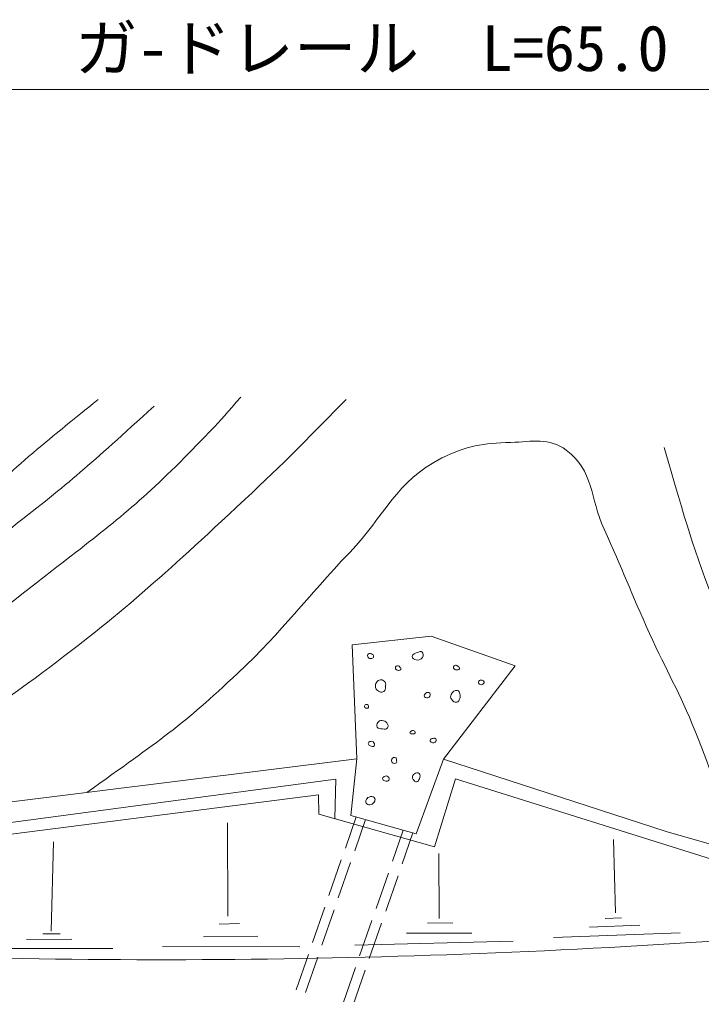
# Model space of a CAD drawing. Units: millimetres, scale not verified. Extents: x 40000 to 680000, y 20000 to 380000.
# Drawn here: x 397363 to 424612, y 280178 to 319139 of the extents above; entities that cross this region are included whole.
import ezdxf
from ezdxf.enums import TextEntityAlignment as Align

# ---------------------------------------------------------------- set-up
doc = ezdxf.new("R2010")
doc.units = ezdxf.units.MM
doc.header["$LTSCALE"] = 1000
doc.linetypes.add('CHAIN', pattern=[18.5, 12, -1.5, 3.5, -1.5])
for name, color, linetype, lineweight in [('M-BGD', 7, 'Continuous', 13), ('M-BMK', 2, 'CHAIN', 13), ('M-STR-HTXT', 7, 'Continuous', 13)]:
    doc.layers.add(name, color=color, linetype=linetype, lineweight=lineweight)
doc.styles.add('ＭＳ ゴシック', font='')
doc.styles.get('ＭＳ ゴシック').set_extended_font_data('MS Gothic')

msp = doc.modelspace()

# ---------------------------------------------------------------- linework, layer by layer
at = {"layer": 'M-BGD'}
for p, q in [((413805, 294504), (410650, 294149)), ((417171, 293308), (413805, 294504)), ((410650, 294149), (410842, 289589)), ((414309, 289577), (417171, 293308)), ((410842, 289589), (388336, 286794)), ((410842, 289589), (410595, 287336)), ((413207, 286599), (414309, 289577)), ((423201, 286689), (414309, 289577)), ((368663, 283268), (410003, 288784)), ((410003, 288784), (409956, 287211)), ((413947, 286075), (414778, 288800)), ((414778, 288800), (434184, 282693)), ((409305, 288151), (390505, 285762)), ((409305, 288151), (409322, 287391)), ((409322, 287391), (413947, 286075)), ((410383, 286028), (410816, 287274)), ((410595, 287336), (413207, 286599)), ((410756, 285924), (411189, 287168)), ((405693, 283315), (405680, 287036)), ((412265, 285503), (412696, 286743)), ((412652, 285395), (413083, 286634)), ((421171, 283438), (421092, 286370)), ((434500, 283422), (423201, 286689)), ((398628, 282705), (398715, 286273)), ((414136, 283221), (414113, 285808)), ((409725, 284139), (410218, 285556)), ((410099, 284035), (410592, 285452)), ((411607, 283614), (412100, 285031)), ((411995, 283506), (412488, 284923)), ((409068, 282251), (409561, 283667)), ((409442, 282146), (409935, 283563)), ((405338, 282986), (406153, 283013)), ((410950, 281725), (411443, 283142)), ((411337, 281617), (411830, 283034)), ((413663, 283024), (414676, 283037)), ((420132, 282873), (422143, 282952)), ((420763, 283215), (421420, 283241)), ((398987, 282607), (398293, 282599)), ((404720, 282487), (406889, 282513)), ((412822, 282630), (415438, 282630)), ((418699, 282452), (423761, 282649)), ((399459, 282390), (397644, 282376)), ((403077, 282092), (408559, 282079)), ((410758, 282156), (417082, 282314)), ((396014, 282022), (401089, 282022)), ((408411, 280362), (408904, 281778)), ((408784, 280257), (409277, 281674)), ((410292, 279837), (410786, 281253)), ((410680, 279728), (411173, 281145))]:
    msp.add_line(p, q, dxfattribs=at)
msp.add_arc((403054, 606996), 325428, 267.98822, 275.33066, dxfattribs=at)
for points, knots in [([(361710, 284929), (363112, 285102), (363522, 285166), (364670, 285398), (366172, 285701), (366984, 285999), (368456, 286423), (370423, 286991), (371537, 287276), (373466, 287962), (375086, 288538), (375983, 288893), (377568, 289559), (379870, 290527), (381166, 291066), (383386, 292212), (386580, 293861), (388345, 294847), (391365, 296797), (393103, 297919), (394019, 298638), (395655, 299903), (396712, 300721), (397231, 301268), (398258, 302122), (399130, 302846), (399412, 303075), (400506, 303956)], [0, 0, 0, 0, 1, 1, 1, 2, 2, 2, 3, 3, 3, 4, 4, 4, 5, 5, 5, 6, 6, 6, 7, 7, 7, 8, 8, 8, 9, 9, 9, 9]), ([(378284, 285383), (381137, 286639), (381883, 286966), (384165, 288036), (386366, 289067), (387687, 289488), (389762, 290754), (393408, 292978), (395292, 294481), (398659, 297107), (400805, 298780), (402043, 299697), (403955, 301633), (404862, 302551), (405189, 302877), (406205, 304054)], [0, 0, 0, 0, 1, 1, 1, 2, 2, 2, 3, 3, 3, 4, 4, 4, 5, 5, 5, 5]), ([(388336, 286794), (390068, 287791), (390520, 288063), (391905, 288903), (394196, 290292), (395523, 291014), (397683, 292600), (400983, 295024), (402712, 296553), (405707, 299345), (407590, 301100), (408227, 301709), (410411, 303960)], [0, 0, 0, 0, 1, 1, 1, 2, 2, 2, 3, 3, 3, 4, 4, 4, 4]), ([(366204, 284371), (368739, 285063), (369424, 285264), (371466, 285907), (374255, 286783), (375820, 287287), (378527, 288391), (381287, 289518), (382767, 290306), (385429, 291646), (387680, 292778), (388979, 293353), (391122, 294678), (393539, 296172), (394828, 297121), (397077, 298859), (399378, 300636), (400130, 301321), (402742, 303686)], [0, 0, 0, 0, 1, 1, 1, 2, 2, 2, 3, 3, 3, 4, 4, 4, 5, 5, 5, 6, 6, 6, 6]), ([(400051, 288249), (402958, 290321), (403893, 290952), (406075, 293009), (407949, 294776), (408777, 295985), (410557, 297846), (411980, 299334), (412403, 300687), (414240, 301618), (415223, 302115), (415890, 302200), (416991, 302239), (417866, 302269), (418506, 302448), (419210, 301928), (420307, 301117), (420153, 300019), (420718, 298778), (421455, 297160), (421804, 296226), (422538, 294606), (423232, 293074), (423728, 292262), (424357, 290702), (425093, 288874), (425272, 288183), (425915, 285904)], [0, 0, 0, 0, 1, 1, 1, 2, 2, 2, 3, 3, 3, 4, 4, 4, 5, 5, 5, 6, 6, 6, 7, 7, 7, 8, 8, 8, 9, 9, 9, 9]), ([(423115, 302042), (424010, 298957), (424261, 298051), (425225, 295574), (426097, 293333), (426538, 292040), (427725, 289948), (428589, 288424), (429302, 287711), (430421, 286364), (431207, 285419), (431483, 285101), (432499, 284001)], [0, 0, 0, 0, 1, 1, 1, 2, 2, 2, 3, 3, 3, 4, 4, 4, 4]), ([(411506, 293657), (411491, 293618), (411454, 293606), (411412, 293603), (411362, 293599), (411318, 293606), (411292, 293649), (411262, 293696), (411261, 293755), (411303, 293790), (411353, 293830), (411417, 293811), (411467, 293770), (411503, 293741), (411522, 293701), (411506, 293657)], [0, 0, 0, 0, 1, 1, 1, 2, 2, 2, 3, 3, 3, 4, 4, 4, 5, 5, 5, 5]), ([(413459, 293651), (413404, 293564), (413319, 293530), (413217, 293546), (413134, 293560), (413053, 293606), (413058, 293690), (413064, 293798), (413182, 293814), (413284, 293850), (413345, 293872), (413402, 293906), (413451, 293862), (413512, 293807), (413503, 293721), (413459, 293651)], [0, 0, 0, 0, 1, 1, 1, 2, 2, 2, 3, 3, 3, 4, 4, 4, 5, 5, 5, 5]), ([(412565, 293265), (412594, 293239), (412619, 293203), (412597, 293171), (412555, 293113), (412465, 293118), (412414, 293167), (412377, 293202), (412371, 293263), (412410, 293296), (412457, 293336), (412519, 293306), (412565, 293265)], [0, 0, 0, 0, 1, 1, 1, 2, 2, 2, 3, 3, 3, 4, 4, 4, 4]), ([(414944, 293197), (414921, 293137), (414846, 293137), (414784, 293155), (414739, 293168), (414703, 293197), (414702, 293244), (414702, 293293), (414737, 293327), (414784, 293338), (414823, 293347), (414847, 293324), (414877, 293299), (414914, 293269), (414961, 293242), (414944, 293197)], [0, 0, 0, 0, 1, 1, 1, 2, 2, 2, 3, 3, 3, 4, 4, 4, 5, 5, 5, 5]), ([(411926, 292283), (411829, 292226), (411731, 292274), (411645, 292347), (411599, 292387), (411592, 292432), (411587, 292493), (411582, 292554), (411587, 292596), (411622, 292645), (411667, 292709), (411714, 292747), (411792, 292750), (411871, 292754), (411929, 292724), (411973, 292657), (412010, 292600), (411992, 292550), (411984, 292482), (411976, 292401), (411996, 292324), (411926, 292283)], [0, 0, 0, 0, 1, 1, 1, 2, 2, 2, 3, 3, 3, 4, 4, 4, 5, 5, 5, 6, 6, 6, 7, 7, 7, 7]), ([(415922, 292677), (415935, 292650), (415927, 292624), (415907, 292602), (415870, 292563), (415825, 292547), (415774, 292565), (415730, 292581), (415697, 292617), (415704, 292664), (415712, 292714), (415758, 292739), (415808, 292742), (415859, 292745), (415901, 292724), (415922, 292677)], [0, 0, 0, 0, 1, 1, 1, 2, 2, 2, 3, 3, 3, 4, 4, 4, 5, 5, 5, 5]), ([(413604, 292220), (413653, 292253), (413718, 292263), (413755, 292217), (413794, 292169), (413775, 292099), (413726, 292061), (413672, 292019), (413588, 292014), (413550, 292072), (413516, 292123), (413553, 292185), (413604, 292220)], [0, 0, 0, 0, 1, 1, 1, 2, 2, 2, 3, 3, 3, 4, 4, 4, 4]), ([(414955, 292003), (414930, 291935), (414909, 291874), (414838, 291859), (414743, 291840), (414671, 291894), (414620, 291976), (414580, 292039), (414578, 292101), (414612, 292167), (414664, 292269), (414745, 292348), (414857, 292327), (414924, 292314), (414939, 292251), (414959, 292187), (414980, 292118), (414979, 292071), (414955, 292003)], [0, 0, 0, 0, 1, 1, 1, 2, 2, 2, 3, 3, 3, 4, 4, 4, 5, 5, 5, 6, 6, 6, 6]), ([(411311, 291676), (411308, 291652), (411304, 291629), (411281, 291621), (411227, 291602), (411162, 291623), (411146, 291678), (411135, 291717), (411167, 291751), (411205, 291765), (411237, 291776), (411265, 291764), (411290, 291740), (411309, 291722), (411313, 291703), (411311, 291676)], [0, 0, 0, 0, 1, 1, 1, 2, 2, 2, 3, 3, 3, 4, 4, 4, 5, 5, 5, 5]), ([(411869, 290792), (411779, 290797), (411697, 290790), (411651, 290867), (411614, 290929), (411636, 290992), (411680, 291049), (411723, 291107), (411776, 291128), (411848, 291127), (411934, 291125), (411993, 291097), (412043, 291028), (412088, 290967), (412115, 290898), (412072, 290836), (412026, 290769), (411950, 290787), (411869, 290792)], [0, 0, 0, 0, 1, 1, 1, 2, 2, 2, 3, 3, 3, 4, 4, 4, 5, 5, 5, 6, 6, 6, 6]), ([(413051, 290724), (413081, 290731), (413105, 290730), (413129, 290711), (413160, 290687), (413187, 290655), (413171, 290620), (413154, 290584), (413114, 290590), (413075, 290591), (413027, 290593), (412972, 290587), (412960, 290633), (412952, 290664), (412991, 290673), (413015, 290695), (413028, 290708), (413034, 290719), (413051, 290724)], [0, 0, 0, 0, 1, 1, 1, 2, 2, 2, 3, 3, 3, 4, 4, 4, 5, 5, 5, 6, 6, 6, 6]), ([(411489, 290272), (411538, 290233), (411573, 290170), (411536, 290119), (411498, 290066), (411429, 290086), (411370, 290114), (411327, 290134), (411295, 290163), (411297, 290210), (411299, 290249), (411329, 290269), (411365, 290283), (411410, 290300), (411451, 290303), (411489, 290272)], [0, 0, 0, 0, 1, 1, 1, 2, 2, 2, 3, 3, 3, 4, 4, 4, 5, 5, 5, 5]), ([(413998, 290391), (414027, 290348), (414011, 290295), (413972, 290260), (413935, 290228), (413893, 290235), (413847, 290252), (413805, 290269), (413761, 290291), (413767, 290336), (413774, 290391), (413834, 290400), (413890, 290410), (413932, 290418), (413974, 290426), (413998, 290391)], [0, 0, 0, 0, 1, 1, 1, 2, 2, 2, 3, 3, 3, 4, 4, 4, 5, 5, 5, 5]), ([(412259, 289451), (412220, 289487), (412211, 289539), (412238, 289584), (412273, 289640), (412341, 289667), (412399, 289636), (412433, 289617), (412420, 289578), (412425, 289540), (412430, 289501), (412453, 289467), (412425, 289441), (412378, 289396), (412307, 289408), (412259, 289451)], [0, 0, 0, 0, 1, 1, 1, 2, 2, 2, 3, 3, 3, 4, 4, 4, 5, 5, 5, 5]), ([(412097, 288879), (412137, 288843), (412146, 288790), (412118, 288744), (412091, 288700), (412044, 288696), (411993, 288703), (411938, 288710), (411889, 288727), (411874, 288781), (411862, 288827), (411887, 288866), (411928, 288890), (411986, 288923), (412049, 288924), (412097, 288879)], [0, 0, 0, 0, 1, 1, 1, 2, 2, 2, 3, 3, 3, 4, 4, 4, 5, 5, 5, 5]), ([(413227, 288672), (413175, 288665), (413150, 288707), (413115, 288747), (413087, 288780), (413066, 288804), (413066, 288848), (413066, 288915), (413086, 288964), (413141, 289002), (413203, 289043), (413276, 289064), (413331, 289015), (413394, 288958), (413367, 288878), (413339, 288799), (413317, 288737), (413293, 288680), (413227, 288672)], [0, 0, 0, 0, 1, 1, 1, 2, 2, 2, 3, 3, 3, 4, 4, 4, 5, 5, 5, 6, 6, 6, 6]), ([(411408, 287769), (411345, 287748), (411290, 287748), (411240, 287792), (411198, 287829), (411190, 287876), (411203, 287930), (411221, 288001), (411261, 288044), (411331, 288070), (411407, 288098), (411481, 288102), (411538, 288044), (411576, 288006), (411572, 287959), (411554, 287909), (411527, 287835), (411484, 287793), (411408, 287769)], [0, 0, 0, 0, 1, 1, 1, 2, 2, 2, 3, 3, 3, 4, 4, 4, 5, 5, 5, 6, 6, 6, 6])]:
    msp.add_open_spline(points, degree=3, knots=knots, dxfattribs=at)
at = {"layer": 'M-BMK'}
msp.add_arc((401581, 566430), 289534, 266.61852, 283.25681, dxfattribs=at)
at = {"layer": 'M-STR-HTXT'}
msp.add_line((380109, 316348), (444329, 316348), dxfattribs=at)

# ---------------------------------------------------------------- texts
at = {"layer": 'M-STR-HTXT', "style": 'ＭＳ ゴシック'}
msp.add_text('ガ-ドレール  L=65.0', height=1833, dxfattribs=at).set_placement((399576, 316529), align=Align.BOTTOM_LEFT)

doc.saveas('drawing.dxf')
